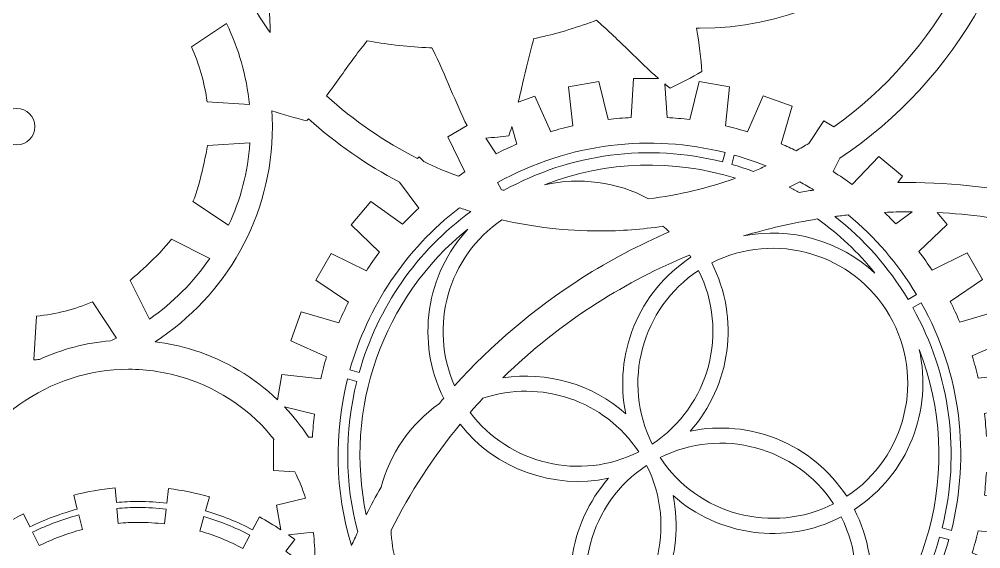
# Model space of a CAD drawing. Header units: millimetres. Extents: x -247 to 1827, y -473 to -7.
# Drawn here: x 1203.1 to 1334.7, y -265.1 to -192.7 of the extents above; entities that cross this region are included whole.
import ezdxf

# ---------------------------------------------------------------- set-up
doc = ezdxf.new("R2010")
doc.units = ezdxf.units.MM
doc.header["$MEASUREMENT"] = 0
doc.layers.add('Layer 3', color=7, linetype='Continuous')

# ---------------------------------------------------------------- blocks, each defined once
blk = doc.blocks.new('block 2')
at = {"layer": 'Layer 3', "lineweight": 0}
for points, knots in [([(1202.71, -7.36), (1092.25, -7.36), (1002.71, -96.9), (1002.71, -207.36), (1002.71, -317.82), (1092.25, -407.36), (1202.71, -407.36), (1313.16, -407.36), (1402.71, -317.82), (1402.71, -207.36), (1402.71, -96.9), (1313.16, -7.36), (1202.71, -7.36)], [0, 0, 0, 0, 1, 1, 1, 2, 2, 2, 3, 3, 3, 4, 4, 4, 4]), ([(1337.2, -152.75), (1337.72, -155.8), (1338, -158.93), (1338, -162.13), (1338, -180.78), (1328.74, -197.32), (1314.58, -207.39), (1314.58, -207.39), (1313.19, -206.58), (1313.19, -206.58), (1313.19, -206.58), (1311.13, -209.65), (1311.13, -209.65), (1310.56, -210), (1309.99, -210.33), (1309.4, -210.65), (1308.73, -210.33), (1308.06, -210.01), (1307.38, -209.72), (1307.38, -209.72), (1308.86, -204.57), (1308.86, -204.57), (1308.86, -204.57), (1304.9, -203.13), (1304.9, -203.13), (1304.9, -203.13), (1302.73, -208.05), (1302.73, -208.05), (1301.73, -207.75), (1300.73, -207.48), (1299.72, -207.24), (1299.72, -207.24), (1300.29, -201.9), (1300.29, -201.9), (1300.29, -201.9), (1296.13, -201.18), (1296.13, -201.18), (1296.13, -201.18), (1294.85, -206.38), (1294.85, -206.38), (1293.82, -206.26), (1292.79, -206.17), (1291.75, -206.12), (1291.75, -206.12), (1291.43, -201.51), (1291.43, -201.51), (1291.68, -201.72), (1291.93, -201.91), (1292.17, -202.1), (1293.64, -201.4), (1295.09, -200.64), (1296.5, -199.83), (1296.43, -198.12), (1296.12, -196.02), (1295.77, -193.89), (1295.92, -193.89), (1296.06, -193.9), (1296.2, -193.9), (1318.81, -193.9), (1337.2, -175.5), (1337.2, -152.9), (1337.2, -152.85), (1337.2, -152.8), (1337.2, -152.75)], [0, 0, 0, 0, 1, 1, 1, 2, 2, 2, 3, 3, 3, 4, 4, 4, 5, 5, 5, 6, 6, 6, 7, 7, 7, 8, 8, 8, 9, 9, 9, 10, 10, 10, 11, 11, 11, 12, 12, 12, 13, 13, 13, 14, 14, 14, 15, 15, 15, 16, 16, 16, 17, 17, 17, 18, 18, 18, 19, 19, 19, 20, 20, 20, 21, 21, 21, 21]), ([(1342.99, -217.02), (1336.45, -215.57), (1329.86, -214.91), (1323.33, -215.02), (1323.33, -215.02), (1323.99, -214.13), (1323.99, -214.13), (1323.99, -214.13), (1320.75, -211.42), (1320.75, -211.42), (1320.75, -211.42), (1317.06, -215.28), (1317.06, -215.28), (1316.22, -214.65), (1315.36, -214.07), (1314.49, -213.5), (1314.49, -213.5), (1315.37, -211.69), (1315.37, -211.69), (1331.41, -201.02), (1342, -182.79), (1342, -162.13), (1342, -159.52), (1341.82, -156.95), (1341.49, -154.43), (1347.94, -171.3), (1351.21, -189.08), (1351.21, -207.36), (1351.21, -211.31), (1351.05, -215.24), (1350.75, -219.14), (1348.21, -218.32), (1345.63, -217.6), (1342.99, -217.02)], [0, 0, 0, 0, 1, 1, 1, 2, 2, 2, 3, 3, 3, 4, 4, 4, 5, 5, 5, 6, 6, 6, 7, 7, 7, 8, 8, 8, 9, 9, 9, 10, 10, 10, 11, 11, 11, 11]), ([(1234.6, -190.13), (1235.38, -190.53), (1236.17, -190.92), (1236.96, -191.29), (1236.96, -191.29), (1237.27, -191.43), (1237.27, -191.43), (1237.27, -191.43), (1237.3, -191.77), (1237.3, -191.77), (1237.37, -192.63), (1237.41, -193.54), (1237.43, -194.49), (1236.42, -193.08), (1235.48, -191.63), (1234.6, -190.13)], [0, 0, 0, 0, 1, 1, 1, 2, 2, 2, 3, 3, 3, 4, 4, 4, 5, 5, 5, 5]), ([(1231.43, -193.26), (1233.1, -196.66), (1234.19, -200.39), (1234.56, -204.34), (1234.56, -204.34), (1228.77, -203.98), (1228.77, -203.98), (1228.6, -202.65), (1228.33, -201.35), (1227.97, -200.09), (1227.61, -198.83), (1227.16, -197.61), (1226.63, -196.44), (1226.63, -196.44), (1231.43, -193.26), (1231.43, -193.26)], [0, 0, 0, 0, 1, 1, 1, 2, 2, 2, 3, 3, 3, 4, 4, 4, 5, 5, 5, 5]), ([(1287.16, -200.77), (1287.16, -200.77), (1286.81, -206.12), (1286.81, -206.12), (1285.77, -206.17), (1284.73, -206.25), (1283.7, -206.38), (1283.7, -206.38), (1282.41, -201.19), (1282.41, -201.19), (1282.41, -201.19), (1278.26, -201.93), (1278.26, -201.93), (1278.26, -201.93), (1278.83, -207.24), (1278.83, -207.24), (1277.82, -207.47), (1276.82, -207.75), (1275.82, -208.05), (1275.82, -208.05), (1273.65, -203.17), (1273.65, -203.17), (1273.65, -203.17), (1271.38, -204), (1271.38, -204), (1271.58, -203.17), (1271.77, -202.32), (1271.96, -201.48), (1272.42, -199.48), (1272.89, -197.41), (1273.42, -195.65), (1273.42, -195.65), (1273.52, -195.32), (1273.52, -195.32), (1273.52, -195.32), (1273.85, -195.25), (1273.85, -195.25), (1276.5, -194.67), (1279.16, -193.88), (1281.74, -192.92), (1281.74, -192.92), (1282.06, -192.8), (1282.06, -192.8), (1282.06, -192.8), (1282.32, -193.03), (1282.32, -193.03), (1283.66, -194.18), (1285.12, -195.6), (1286.53, -196.97), (1287.88, -198.29), (1289.26, -199.64), (1290.55, -200.77), (1290.55, -200.77), (1287.16, -200.77), (1287.16, -200.77)], [0, 0, 0, 0, 1, 1, 1, 2, 2, 2, 3, 3, 3, 4, 4, 4, 5, 5, 5, 6, 6, 6, 7, 7, 7, 8, 8, 8, 9, 9, 9, 10, 10, 10, 11, 11, 11, 12, 12, 12, 13, 13, 13, 14, 14, 14, 15, 15, 15, 16, 16, 16, 17, 17, 17, 18, 18, 18, 18]), ([(1246.94, -200.64), (1248.11, -198.99), (1249.33, -197.29), (1250.47, -195.88), (1250.47, -195.88), (1250.69, -195.62), (1250.69, -195.62), (1250.69, -195.62), (1251.02, -195.68), (1251.02, -195.68), (1253.72, -196.16), (1256.47, -196.45), (1259.21, -196.56), (1259.21, -196.56), (1259.55, -196.57), (1259.55, -196.57), (1259.55, -196.57), (1259.71, -196.88), (1259.71, -196.88), (1260.51, -198.48), (1261.33, -200.38), (1262.11, -202.22), (1262.85, -203.94), (1263.6, -205.69), (1264.36, -207.22), (1264.36, -207.22), (1261.72, -208.75), (1261.72, -208.75), (1261.72, -208.75), (1264.07, -213.54), (1264.07, -213.54), (1263.77, -213.74), (1263.47, -213.95), (1263.17, -214.15), (1261.55, -213.55), (1259.97, -212.88), (1258.43, -212.14), (1258.43, -212.14), (1257.81, -211.49), (1257.81, -211.49), (1257.81, -211.49), (1257.56, -211.7), (1257.56, -211.7), (1253.03, -209.41), (1248.86, -206.53), (1245.14, -203.14), (1245.74, -202.32), (1246.34, -201.48), (1246.94, -200.64)], [0, 0, 0, 0, 1, 1, 1, 2, 2, 2, 3, 3, 3, 4, 4, 4, 5, 5, 5, 6, 6, 6, 7, 7, 7, 8, 8, 8, 9, 9, 9, 10, 10, 10, 11, 11, 11, 12, 12, 12, 13, 13, 13, 14, 14, 14, 15, 15, 15, 16, 16, 16, 16]), ([(1205.21, -207.36), (1205.21, -208.74), (1204.09, -209.86), (1202.71, -209.86), (1201.33, -209.86), (1200.21, -208.74), (1200.21, -207.36), (1200.21, -205.98), (1201.33, -204.86), (1202.71, -204.86), (1204.09, -204.86), (1205.21, -205.98), (1205.21, -207.36)], [0, 0, 0, 0, 1, 1, 1, 2, 2, 2, 3, 3, 3, 4, 4, 4, 4]), ([(1245.13, -238.84), (1244.83, -239.83), (1244.56, -240.83), (1244.33, -241.85), (1244.33, -241.85), (1238.99, -241.28), (1238.99, -241.28), (1238.99, -241.28), (1238.39, -244.71), (1238.39, -244.71), (1235.2, -241.66), (1231.35, -239.35), (1227.03, -237.96), (1225.25, -237.39), (1223.45, -237), (1221.65, -236.78), (1231.3, -230.54), (1237.71, -219.68), (1237.71, -207.36), (1237.71, -206.64), (1237.68, -205.92), (1237.64, -205.2), (1239.11, -205.7), (1240.94, -206.17), (1242.4, -206.57), (1242.49, -206.48), (1242.57, -206.38), (1242.66, -206.28), (1246.41, -209.67), (1250.6, -212.59), (1255.12, -214.94), (1255.12, -214.94), (1257.74, -218.52), (1257.74, -218.52), (1256.98, -219.23), (1256.24, -219.96), (1255.53, -220.72), (1255.53, -220.72), (1251.21, -217.58), (1251.21, -217.58), (1251.21, -217.58), (1248.51, -220.81), (1248.51, -220.81), (1248.51, -220.81), (1252.36, -224.51), (1252.36, -224.51), (1251.74, -225.35), (1251.15, -226.2), (1250.58, -227.08), (1250.58, -227.08), (1245.77, -224.72), (1245.77, -224.72), (1245.77, -224.72), (1243.67, -228.38), (1243.67, -228.38), (1243.67, -228.38), (1248.12, -231.36), (1248.12, -231.36), (1247.66, -232.29), (1247.21, -233.23), (1246.81, -234.19), (1246.81, -234.19), (1241.66, -232.7), (1241.66, -232.7), (1241.66, -232.7), (1240.22, -236.67), (1240.22, -236.67), (1240.22, -236.67), (1245.13, -238.84), (1245.13, -238.84)], [0, 0, 0, 0, 1, 1, 1, 2, 2, 2, 3, 3, 3, 4, 4, 4, 5, 5, 5, 6, 6, 6, 7, 7, 7, 8, 8, 8, 9, 9, 9, 10, 10, 10, 11, 11, 11, 12, 12, 12, 13, 13, 13, 14, 14, 14, 15, 15, 15, 16, 16, 16, 17, 17, 17, 18, 18, 18, 19, 19, 19, 20, 20, 20, 21, 21, 21, 22, 22, 22, 23, 23, 23, 23]), ([(1270.49, -207.36), (1270.49, -207.36), (1271.18, -209.75), (1271.18, -209.75), (1270.23, -210.16), (1269.28, -210.59), (1268.35, -211.06), (1268.35, -211.06), (1266.91, -208.93), (1266.91, -208.93), (1268, -208.85), (1269.05, -208.74), (1270.07, -208.62), (1270.22, -208.23), (1270.35, -207.8), (1270.49, -207.36)], [0, 0, 0, 0, 1, 1, 1, 2, 2, 2, 3, 3, 3, 4, 4, 4, 5, 5, 5, 5]), ([(1299.34, -212.18), (1289.16, -209.63), (1278.6, -211.01), (1269.42, -216.07), (1269.31, -216.04), (1269.2, -216.01), (1269.09, -215.99), (1269.09, -215.99), (1268.53, -215.02), (1268.53, -215.02), (1278.37, -209.53), (1289.5, -208.35), (1299.68, -210.91), (1299.68, -210.91), (1299.34, -212.18), (1299.34, -212.18)], [0, 0, 0, 0, 1, 1, 1, 2, 2, 2, 3, 3, 3, 4, 4, 4, 5, 5, 5, 5]), ([(1226.84, -217.62), (1227.88, -215.22), (1228.84, -209.93), (1228.84, -209.93), (1228.84, -209.93), (1234.63, -209.58), (1234.63, -209.58), (1234.35, -213.58), (1233.34, -217.38), (1231.72, -220.85), (1231.72, -220.85), (1226.84, -217.62), (1226.84, -217.62)], [0, 0, 0, 0, 1, 1, 1, 2, 2, 2, 3, 3, 3, 4, 4, 4, 4]), ([(1301.1, -214.41), (1297.31, -215.77), (1293.33, -216.72), (1289.22, -217.22), (1284.89, -214.92), (1279.81, -214.2), (1274.94, -215.32), (1283.5, -211.97), (1292.72, -211.81), (1301.1, -214.41)], [0, 0, 0, 0, 1, 1, 1, 2, 2, 2, 3, 3, 3, 3]), ([(1300.59, -212.52), (1300.59, -212.52), (1300.94, -211.24), (1300.94, -211.24), (1302.41, -211.66), (1303.86, -212.16), (1305.29, -212.73), (1304.71, -212.99), (1304.13, -213.24), (1303.55, -213.48), (1302.58, -213.12), (1301.6, -212.8), (1300.59, -212.52)], [0, 0, 0, 0, 1, 1, 1, 2, 2, 2, 3, 3, 3, 4, 4, 4, 4]), ([(1308.47, -215.64), (1308.96, -215.41), (1309.44, -215.17), (1309.91, -214.92), (1310.55, -215.27), (1311.19, -215.64), (1311.82, -216.03), (1311.15, -216.14), (1310.48, -216.25), (1309.82, -216.38), (1309.37, -216.12), (1308.93, -215.88), (1308.47, -215.64)], [0, 0, 0, 0, 1, 1, 1, 2, 2, 2, 3, 3, 3, 4, 4, 4, 4]), ([(1263.32, -218.45), (1263.84, -218.63), (1264.36, -218.8), (1264.88, -218.96), (1257.47, -224.38), (1252.13, -232.04), (1249.6, -240.97), (1249.6, -240.97), (1248.32, -240.63), (1248.32, -240.63), (1250.76, -232.02), (1255.88, -224.17), (1263.32, -218.45)], [0, 0, 0, 0, 1, 1, 1, 2, 2, 2, 3, 3, 3, 4, 4, 4, 4]), ([(1325.89, -230.33), (1325.89, -230.33), (1324.73, -231), (1324.73, -231), (1322.07, -226.56), (1318.68, -222.74), (1314.71, -219.65), (1315.32, -219.57), (1315.94, -219.5), (1316.55, -219.43), (1320.17, -222.43), (1323.35, -226.08), (1325.89, -230.33)], [0, 0, 0, 0, 1, 1, 1, 2, 2, 2, 3, 3, 3, 4, 4, 4, 4]), ([(1321.49, -219.08), (1322.57, -219.03), (1323.65, -219.01), (1324.74, -219.01), (1324.92, -219.01), (1325.11, -219.01), (1325.29, -219.01), (1325.29, -219.01), (1323.05, -220.66), (1323.05, -220.66), (1322.54, -220.12), (1322.02, -219.59), (1321.49, -219.08)], [0, 0, 0, 0, 1, 1, 1, 2, 2, 2, 3, 3, 3, 4, 4, 4, 4]), ([(1333.52, -265.64), (1333.82, -264.65), (1334.09, -263.64), (1334.32, -262.63), (1334.32, -262.63), (1339.66, -263.2), (1339.66, -263.2), (1339.66, -263.2), (1340.39, -259.05), (1340.39, -259.05), (1340.39, -259.05), (1335.18, -257.77), (1335.18, -257.77), (1335.31, -256.74), (1335.39, -255.7), (1335.45, -254.66), (1335.45, -254.66), (1340.8, -254.29), (1340.8, -254.29), (1340.8, -254.29), (1340.8, -250.08), (1340.8, -250.08), (1340.8, -250.08), (1335.45, -249.72), (1335.45, -249.72), (1335.4, -248.68), (1335.32, -247.65), (1335.19, -246.61), (1335.19, -246.61), (1340.38, -245.32), (1340.38, -245.32), (1340.38, -245.32), (1339.64, -241.17), (1339.64, -241.17), (1339.64, -241.17), (1334.33, -241.75), (1334.33, -241.75), (1334.09, -240.74), (1333.82, -239.73), (1333.51, -238.73), (1333.51, -238.73), (1338.4, -236.56), (1338.4, -236.56), (1338.4, -236.56), (1336.95, -232.6), (1336.95, -232.6), (1336.95, -232.6), (1331.81, -234.1), (1331.81, -234.1), (1331.41, -233.14), (1330.98, -232.2), (1330.5, -231.26), (1330.5, -231.26), (1334.93, -228.28), (1334.93, -228.28), (1334.93, -228.28), (1332.82, -224.63), (1332.82, -224.63), (1332.82, -224.63), (1328.03, -226.99), (1328.03, -226.99), (1327.45, -226.11), (1326.85, -225.26), (1326.22, -224.44), (1326.22, -224.44), (1330.08, -220.73), (1330.08, -220.73), (1330.08, -220.73), (1328.72, -219.11), (1328.72, -219.11), (1333.19, -219.34), (1337.67, -219.93), (1342.13, -220.92), (1344.93, -221.55), (1347.68, -222.32), (1350.37, -223.22), (1348.84, -237.68), (1345.22, -251.73), (1339.54, -265.16), (1339.16, -266.04), (1338.78, -266.92), (1338.39, -267.79), (1338.39, -267.79), (1333.52, -265.64), (1333.52, -265.64)], [0, 0, 0, 0, 1, 1, 1, 2, 2, 2, 3, 3, 3, 4, 4, 4, 5, 5, 5, 6, 6, 6, 7, 7, 7, 8, 8, 8, 9, 9, 9, 10, 10, 10, 11, 11, 11, 12, 12, 12, 13, 13, 13, 14, 14, 14, 15, 15, 15, 16, 16, 16, 17, 17, 17, 18, 18, 18, 19, 19, 19, 20, 20, 20, 21, 21, 21, 22, 22, 22, 23, 23, 23, 24, 24, 24, 25, 25, 25, 26, 26, 26, 27, 27, 27, 28, 28, 28, 28]), ([(1269.11, -220.11), (1273.42, -221.1), (1277.9, -221.63), (1282.5, -221.63), (1285.44, -221.63), (1288.34, -221.41), (1291.17, -220.99), (1291.47, -221.23), (1291.77, -221.48), (1292.05, -221.75), (1287.93, -223.52), (1283.91, -225.64), (1280.05, -228.1), (1273.52, -232.26), (1267.69, -237.21), (1262.65, -242.82), (1259.07, -234.73), (1261.77, -225.13), (1269.11, -220.11)], [0, 0, 0, 0, 1, 1, 1, 2, 2, 2, 3, 3, 3, 4, 4, 4, 5, 5, 5, 6, 6, 6, 6]), ([(1320.19, -227.39), (1315.36, -222.92), (1308.63, -221.03), (1302.2, -222.31), (1305.53, -221.31), (1308.92, -220.53), (1312.34, -219.99), (1315.24, -222.05), (1317.89, -224.52), (1320.19, -227.39)], [0, 0, 0, 0, 1, 1, 1, 2, 2, 2, 3, 3, 3, 3]), ([(1261.16, -244.53), (1260.96, -244.76), (1260.76, -245), (1260.57, -245.23), (1256.54, -248.08), (1253.8, -252.18), (1252.59, -256.69), (1251.88, -257.93), (1251.2, -259.18), (1250.56, -260.45), (1247.5, -246.04), (1252.73, -230.81), (1264.47, -221.38), (1258.78, -227.52), (1257.28, -236.76), (1261.16, -244.53)], [0, 0, 0, 0, 1, 1, 1, 2, 2, 2, 3, 3, 3, 4, 4, 4, 5, 5, 5, 5]), ([(1316.33, -257.93), (1311.63, -250.69), (1303.02, -247.33), (1294.91, -249.01), (1300.41, -242.82), (1301.78, -233.67), (1297.85, -225.99), (1306.53, -221.58), (1317.27, -224.68), (1322.21, -233.21), (1327.14, -241.73), (1324.48, -252.6), (1316.33, -257.93)], [0, 0, 0, 0, 1, 1, 1, 2, 2, 2, 3, 3, 3, 4, 4, 4, 4]), ([(1218.24, -228.39), (1218.24, -228.39), (1222.3, -224.92), (1223.88, -222.77), (1223.88, -222.77), (1229.13, -225.39), (1229.13, -225.39), (1226.91, -228.63), (1224.11, -231.45), (1220.88, -233.68), (1220.88, -233.68), (1218.24, -228.39), (1218.24, -228.39)], [0, 0, 0, 0, 1, 1, 1, 2, 2, 2, 3, 3, 3, 4, 4, 4, 4]), ([(1286.09, -246.66), (1281.51, -242.58), (1275.3, -240.78), (1269.26, -241.71), (1273.17, -237.9), (1277.49, -234.47), (1282.2, -231.47), (1286.24, -228.9), (1290.46, -226.71), (1294.8, -224.93), (1294.87, -225.03), (1294.94, -225.13), (1295.01, -225.23), (1287.78, -229.93), (1284.41, -238.55), (1286.09, -246.66)], [0, 0, 0, 0, 1, 1, 1, 2, 2, 2, 3, 3, 3, 4, 4, 4, 5, 5, 5, 5]), ([(1296.05, -227.04), (1300.26, -235.39), (1297.53, -245.64), (1289.72, -250.78), (1285.5, -242.43), (1288.24, -232.18), (1296.05, -227.04)], [0, 0, 0, 0, 1, 1, 1, 2, 2, 2, 2]), ([(1205.41, -233.28), (1206.76, -233.15), (1208.08, -232.92), (1209.36, -232.59), (1210.64, -232.26), (1211.88, -231.84), (1213.07, -231.33), (1213.07, -231.33), (1216.36, -236.3), (1216.36, -236.3), (1216.1, -236.42), (1215.83, -236.53), (1215.57, -236.65), (1212.17, -236.94), (1208.87, -237.81), (1205.81, -239.2), (1205.56, -239.23), (1205.3, -239.26), (1205.05, -239.28), (1205.05, -239.28), (1205.41, -233.28), (1205.41, -233.28)], [0, 0, 0, 0, 1, 1, 1, 2, 2, 2, 3, 3, 3, 4, 4, 4, 5, 5, 5, 6, 6, 6, 7, 7, 7, 7]), ([(1329.38, -262.26), (1331.95, -252), (1330.54, -241.35), (1325.38, -232.12), (1325.38, -232.12), (1326.54, -231.45), (1326.54, -231.45), (1332.04, -241.28), (1333.21, -252.41), (1330.66, -262.6), (1330.66, -262.6), (1329.38, -262.26), (1329.38, -262.26)], [0, 0, 0, 0, 1, 1, 1, 2, 2, 2, 3, 3, 3, 4, 4, 4, 4]), ([(1326.25, -237.86), (1332.52, -253.91), (1327.62, -272.31), (1314.18, -283.1), (1319.92, -276.9), (1321.41, -267.54), (1317.38, -259.72), (1324.77, -254.95), (1328.14, -246.1), (1326.25, -237.86)], [0, 0, 0, 0, 1, 1, 1, 2, 2, 2, 3, 3, 3, 3]), ([(1237.85, -254.4), (1237.85, -254.4), (1240.79, -254.6), (1240.79, -254.6), (1241.37, -255.76), (1241.86, -256.95), (1242.26, -258.17), (1242.26, -258.17), (1238.27, -259.16), (1238.27, -259.16), (1238.27, -259.16), (1238.87, -262.5), (1238.87, -262.5), (1237.92, -261.87), (1236.94, -261.28), (1235.93, -260.75), (1235.93, -260.75), (1235, -262.51), (1235, -262.51), (1232.97, -261.44), (1230.82, -260.57), (1228.57, -259.93), (1228.57, -259.93), (1229.12, -258.01), (1229.12, -258.01), (1227.29, -257.48), (1225.4, -257.1), (1223.5, -256.88), (1223.5, -256.88), (1223.27, -258.86), (1223.27, -258.86), (1221.99, -258.71), (1220.69, -258.63), (1219.37, -258.63), (1218.35, -258.63), (1217.34, -258.68), (1216.35, -258.77), (1216.35, -258.77), (1216.17, -256.79), (1216.17, -256.79), (1214.26, -256.96), (1212.36, -257.29), (1210.51, -257.76), (1210.51, -257.76), (1211.01, -259.69), (1211.01, -259.69), (1208.74, -260.27), (1206.58, -261.09), (1204.52, -262.12), (1204.52, -262.12), (1203.63, -260.33), (1203.63, -260.33), (1201.92, -261.17), (1200.27, -262.17), (1198.72, -263.29), (1198.72, -263.29), (1199.89, -264.91), (1199.89, -264.91), (1198.01, -266.27), (1196.27, -267.8), (1194.71, -269.51), (1194.71, -269.51), (1193.23, -268.16), (1193.23, -268.16), (1193.04, -268.37), (1192.85, -268.59), (1192.66, -268.81), (1192.28, -265.35), (1192.6, -261.76), (1193.73, -258.25), (1197.2, -247.44), (1207.24, -240.55), (1218.02, -240.55), (1220.6, -240.55), (1223.22, -240.94), (1225.81, -241.77), (1230.68, -243.34), (1234.87, -246.25), (1237.97, -250.18), (1237.97, -250.18), (1237.85, -250.19), (1237.85, -250.19), (1237.85, -250.19), (1237.85, -254.4), (1237.85, -254.4)], [0, 0, 0, 0, 1, 1, 1, 2, 2, 2, 3, 3, 3, 4, 4, 4, 5, 5, 5, 6, 6, 6, 7, 7, 7, 8, 8, 8, 9, 9, 9, 10, 10, 10, 11, 11, 11, 12, 12, 12, 13, 13, 13, 14, 14, 14, 15, 15, 15, 16, 16, 16, 17, 17, 17, 18, 18, 18, 19, 19, 19, 20, 20, 20, 21, 21, 21, 22, 22, 22, 23, 23, 23, 24, 24, 24, 25, 25, 25, 26, 26, 26, 27, 27, 27, 28, 28, 28, 28]), ([(1249.27, -242.22), (1247.55, -249.09), (1247.61, -256.14), (1249.39, -262.81), (1249.1, -263.43), (1248.82, -264.06), (1248.54, -264.68), (1246.25, -257.16), (1246.14, -249.27), (1247.99, -241.88), (1247.99, -241.88), (1249.27, -242.22), (1249.27, -242.22)], [0, 0, 0, 0, 1, 1, 1, 2, 2, 2, 3, 3, 3, 4, 4, 4, 4]), ([(1287.86, -251.85), (1279.86, -255.89), (1270.11, -253.54), (1264.78, -246.45), (1265.36, -245.79), (1265.94, -245.15), (1266.54, -244.51), (1274.37, -241.87), (1283.21, -244.78), (1287.86, -251.85)], [0, 0, 0, 0, 1, 1, 1, 2, 2, 2, 3, 3, 3, 3]), ([(1239.39, -245.71), (1239.39, -245.71), (1243.46, -246.71), (1243.46, -246.71), (1243.34, -247.74), (1243.26, -248.78), (1243.2, -249.82), (1243.2, -249.82), (1242.66, -249.86), (1242.66, -249.86), (1241.69, -248.37), (1240.59, -246.98), (1239.39, -245.71)], [0, 0, 0, 0, 1, 1, 1, 2, 2, 2, 3, 3, 3, 4, 4, 4, 4]), ([(1263.41, -248.08), (1268.27, -254.25), (1276.23, -257.03), (1283.74, -255.47), (1278.24, -261.66), (1276.87, -270.81), (1280.8, -278.49), (1272.12, -282.9), (1261.38, -279.8), (1256.44, -271.27), (1254.85, -268.52), (1254.05, -265.52), (1253.97, -262.55), (1256.58, -257.38), (1259.74, -252.53), (1263.41, -248.08)], [0, 0, 0, 0, 1, 1, 1, 2, 2, 2, 3, 3, 3, 4, 4, 4, 5, 5, 5, 5]), ([(1314.53, -258.97), (1306.18, -263.18), (1295.93, -260.44), (1290.79, -252.63), (1299.14, -248.42), (1309.39, -251.15), (1314.53, -258.97)], [0, 0, 0, 0, 1, 1, 1, 2, 2, 2, 2]), ([(1288.94, -253.7), (1293.15, -262.05), (1290.41, -272.3), (1282.6, -277.45), (1278.39, -269.09), (1281.12, -258.84), (1288.94, -253.7)], [0, 0, 0, 0, 1, 1, 1, 2, 2, 2, 2]), ([(1292.56, -257.82), (1298.75, -263.32), (1307.9, -264.7), (1315.58, -260.76), (1319.99, -269.44), (1316.88, -280.19), (1308.36, -285.12), (1299.83, -290.06), (1288.96, -287.4), (1283.64, -279.25), (1290.87, -274.55), (1294.24, -265.93), (1292.56, -257.82)], [0, 0, 0, 0, 1, 1, 1, 2, 2, 2, 3, 3, 3, 4, 4, 4, 4]), ([(1211.72, -262.46), (1209.65, -263), (1207.67, -263.75), (1205.8, -264.68), (1205.8, -264.68), (1204.89, -262.85), (1204.89, -262.85), (1206.89, -261.85), (1209, -261.05), (1211.21, -260.48), (1211.21, -260.48), (1211.72, -262.46), (1211.72, -262.46)], [0, 0, 0, 0, 1, 1, 1, 2, 2, 2, 3, 3, 3, 4, 4, 4, 4]), ([(1216.6, -261.63), (1216.6, -261.63), (1216.42, -259.59), (1216.42, -259.59), (1217.39, -259.5), (1218.38, -259.45), (1219.37, -259.45), (1220.66, -259.45), (1221.92, -259.53), (1223.17, -259.68), (1223.17, -259.68), (1222.94, -261.71), (1222.94, -261.71), (1221.77, -261.57), (1220.58, -261.5), (1219.37, -261.5), (1218.44, -261.5), (1217.51, -261.54), (1216.6, -261.63)], [0, 0, 0, 0, 1, 1, 1, 2, 2, 2, 3, 3, 3, 4, 4, 4, 5, 5, 5, 6, 6, 6, 6]), ([(1227.79, -262.68), (1227.79, -262.68), (1228.35, -260.71), (1228.35, -260.71), (1230.54, -261.34), (1232.64, -262.19), (1234.61, -263.24), (1234.61, -263.24), (1233.66, -265.05), (1233.66, -265.05), (1231.8, -264.06), (1229.84, -263.27), (1227.79, -262.68)], [0, 0, 0, 0, 1, 1, 1, 2, 2, 2, 3, 3, 3, 4, 4, 4, 4]), ([(1241.74, -267.25), (1241.04, -266.62), (1240.31, -266), (1239.56, -265.43), (1239.56, -265.43), (1240.77, -263.83), (1240.77, -263.83), (1240.49, -263.62), (1240.2, -263.42), (1239.91, -263.21), (1239.91, -263.21), (1243.31, -262.84), (1243.31, -262.84), (1243.47, -264.04), (1243.54, -265.25), (1243.51, -266.47), (1243.51, -266.47), (1241.74, -267.25), (1241.74, -267.25)], [0, 0, 0, 0, 1, 1, 1, 2, 2, 2, 3, 3, 3, 4, 4, 4, 5, 5, 5, 6, 6, 6, 6]), ([(1329.05, -263.51), (1329.05, -263.51), (1330.32, -263.85), (1330.32, -263.85), (1327.47, -273.96), (1320.9, -283.02), (1311.24, -288.81), (1311.24, -288.81), (1310.57, -287.65), (1310.57, -287.65), (1319.64, -282.21), (1326.17, -273.68), (1329.05, -263.51)], [0, 0, 0, 0, 1, 1, 1, 2, 2, 2, 3, 3, 3, 4, 4, 4, 4])]:
    blk.add_open_spline(points, degree=3, knots=knots, dxfattribs=at)

msp = doc.modelspace()

# ---------------------------------------------------------------- block references
at = {"layer": 'Layer 3'}
msp.add_blockref('block 2', (0, 0), dxfattribs=at)

doc.saveas('drawing.dxf')
